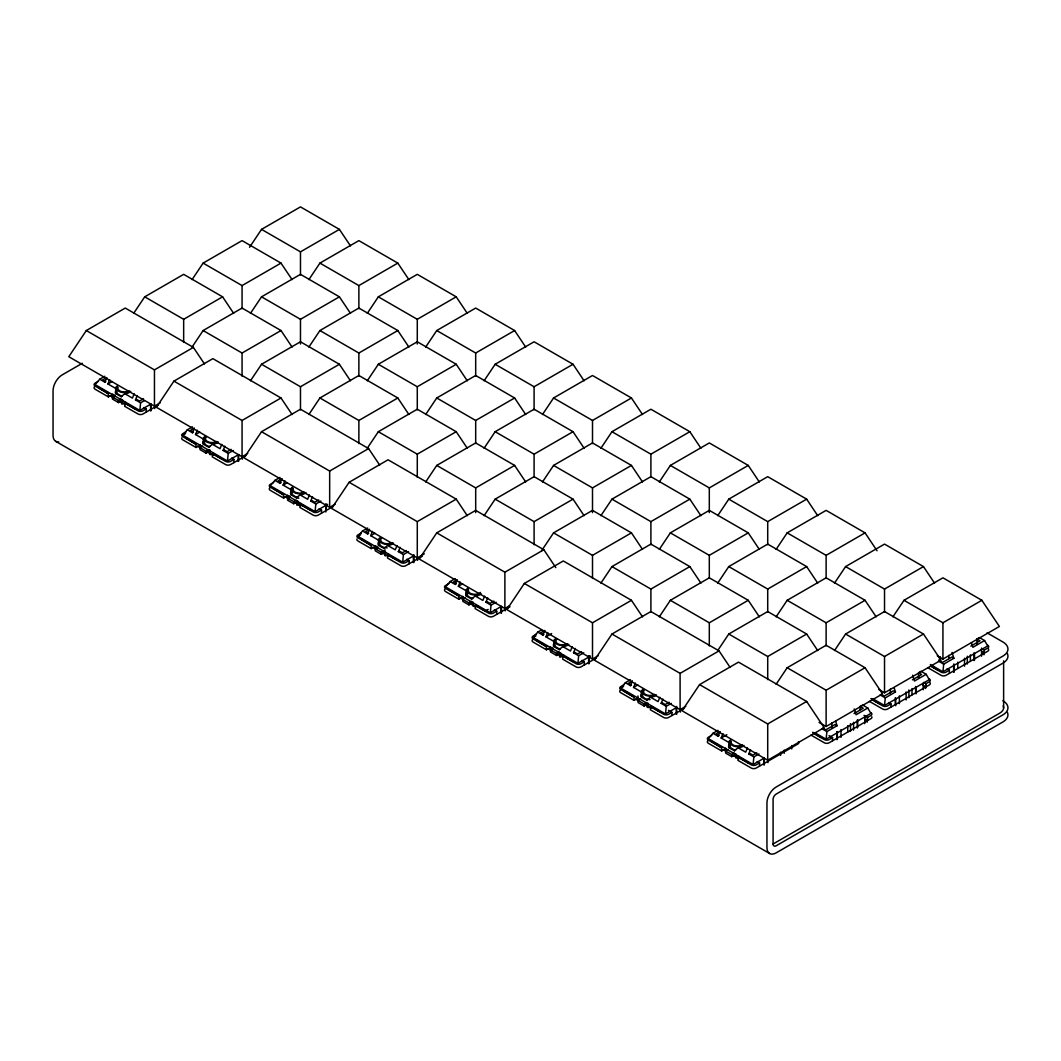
<?xml version="1.0" encoding="UTF-8"?>
<svg xmlns="http://www.w3.org/2000/svg" width="1061" height="1061" viewBox="0 0 1061 1061"><rect width="100%" height="100%" fill="white"/><g stroke="black" fill="none" stroke-linecap="round" stroke-linejoin="round"><path stroke-width="1.5" d="M125.755 402.318L124.813 403.193L124.694 406.31L138.01 413.989A3.475 2.003 0 0 0 142.917 413.989L158.155 405.196M213.354 452.888L212.425 453.763L212.306 456.88L225.622 464.572A3.475 2.003 0 0 0 230.529 464.572L245.767 455.779M300.966 503.471L300.038 504.346L299.918 507.463L313.234 515.155A3.475 2.003 0 0 0 318.141 515.155L333.379 506.349M388.578 554.054L387.636 554.93L387.517 558.046L400.846 565.738A3.475 2.003 0 0 0 405.74 565.738L422.384 556.123M476.19 604.637L475.248 605.513L475.129 608.629L488.445 616.322A3.475 2.003 0 0 0 493.352 616.322L509.996 606.706M563.789 655.207L562.86 656.096L562.741 659.213L576.057 666.892A3.475 2.003 0 0 0 580.964 666.892L596.202 658.099M651.401 705.79L650.473 706.666L650.353 709.782L663.669 717.475A3.475 2.003 0 0 0 668.576 717.475L683.814 708.682M739.013 756.374L738.071 757.249L737.952 760.366L751.268 768.058A3.475 2.003 0 0 0 756.175 768.058L797.872 743.986A3.475 2.003 0 0 0 798.429 741.559M117.784 385.673A8.236 4.761 0 0 0 115.649 387.809L115.821 393.697L121.471 396.814M205.383 436.257A8.236 4.761 0 0 0 203.261 438.379L203.433 444.28L209.083 447.397M292.995 486.827A8.236 4.761 0 0 0 290.86 488.962L291.046 494.864L296.695 497.98A8.236 4.761 0 0 0 298.817 498.139M380.607 537.41A8.236 4.761 0 0 0 378.472 539.545L378.644 545.447L384.294 548.564M468.219 587.993A8.236 4.761 0 0 0 466.084 590.128L466.256 596.017L471.906 599.133M555.818 638.576A8.236 4.761 0 0 0 553.683 640.711L553.869 646.6L559.518 649.717M643.43 689.159A8.236 4.761 0 0 0 641.295 691.281L641.481 697.183L647.117 700.3M731.042 739.729A8.236 4.761 0 0 0 728.907 741.864L729.079 747.766L734.729 750.883M104.814 376.284L99.721 379.215L95.092 384.612L139.853 410.448L140.609 402.822L144.429 400.62M192.426 426.854L187.333 429.798L182.704 435.196L227.465 461.031L228.221 453.405L233.314 450.461M280.024 477.437L274.932 480.381L270.303 485.766L315.077 511.614L315.833 503.988L320.926 501.044M367.636 528.02L362.544 530.964L357.915 536.349L402.676 562.197L403.432 554.571L408.525 551.627M455.249 578.603L450.156 581.534L445.527 586.932L490.288 612.781L491.044 605.141L496.137 602.21M541.587 629.916L537.768 632.117L533.139 637.515L577.9 663.35L578.656 655.725L583.749 652.78M630.459 679.756L625.367 682.7L620.738 688.098L665.499 713.934L666.268 706.308L671.348 703.363M718.072 730.339L712.979 733.284L708.35 738.668L753.111 764.517L753.867 756.891L758.96 753.947M814.928 732.766L826.121 739.225L826.877 731.599L837.063 725.724L835.67 721.334M873.336 699.04L884.529 705.512L885.285 697.873L895.471 691.997L894.078 687.621M930.338 664.518L942.937 671.785L943.693 664.159L953.879 658.271L952.009 652.435M99.721 379.215L104.84 382.172L106.617 377.862M115.53 388.339L107.904 383.936L109.681 379.639M134.203 393.803L132.426 398.1L124.813 393.697L121.047 396.708M140.609 402.822L135.49 399.878L137.28 395.567M187.333 429.798L192.439 432.755L194.229 428.445M203.128 438.922L195.516 434.519L197.293 430.222M221.815 444.373L220.038 448.684L212.412 444.28L208.659 447.291M228.221 453.405L223.102 450.448L224.879 446.15M274.932 480.381L280.051 483.325L281.828 479.028M290.741 489.506L283.115 485.102L284.905 480.805M309.427 494.956L307.65 499.267L300.024 494.864L296.258 497.874M315.833 503.988L310.714 501.031L312.491 496.734M362.544 530.964L367.663 533.908L369.44 529.611M378.353 540.089L370.727 535.686L372.504 531.375M397.039 545.54L395.249 549.837L387.636 545.447L383.87 548.457M403.432 554.571L398.326 551.614L400.103 547.317M457.052 580.195L455.275 584.492L450.156 581.534M465.965 590.659L458.339 586.256L460.116 581.958M484.638 596.123L482.861 600.42L475.235 596.017L471.482 599.041M491.044 605.141L485.925 602.197L487.715 597.887M537.768 632.117L542.874 635.075L544.664 630.764M553.563 641.242L545.951 636.839L547.728 632.542M572.25 646.706L570.473 651.003L562.847 646.6L559.081 649.611M578.656 655.725L573.537 652.767L575.314 648.47M625.367 682.7L630.486 685.658L632.263 681.348M641.176 691.825L633.55 687.422L635.327 683.125M659.862 697.276L658.085 701.586L650.459 697.183L646.693 700.194M666.268 706.308L661.149 703.35L662.926 699.053M712.979 733.284L718.098 736.228L719.875 731.931M728.788 742.408L721.162 738.005L722.939 733.695M747.475 747.859L745.684 752.169L738.071 747.766L734.305 750.777M753.867 756.891L748.761 753.933L750.538 749.636M943.693 664.159L938.574 661.202L940.351 656.905M204.455 363.923L193.394 347.398L125.251 308.061L86.312 330.541L68.793 356.708L154.455 406.164L160.105 402.901M133.659 313.353L144.72 296.828L183.659 274.348L222.598 296.828L233.659 313.353M192.054 279.627L203.128 263.101L242.067 240.622L281.006 263.101L292.067 279.627M249.547 247.279L261.536 229.375L300.475 206.895L339.401 229.375L350.475 245.913M192.054 347.066L203.128 330.541L242.067 308.061L281.006 330.541L292.067 347.066M292.067 414.506L281.006 397.981L212.863 358.645L173.924 381.124L156.405 407.291L242.067 456.747L247.704 453.485M250.462 313.353L261.536 296.828L300.475 274.348L339.401 296.828L350.475 313.353M308.87 279.627L319.931 263.101L358.87 240.622L397.809 263.101L408.883 279.627M250.462 380.793L261.536 364.268L300.475 341.788L339.401 364.268L350.475 380.793M308.87 347.066L319.931 330.541L358.87 308.061L397.809 330.541L408.883 347.066M379.679 465.089L368.605 448.564L300.475 409.228L261.536 431.708L244.017 457.875L329.666 507.33L335.316 504.068M367.278 313.353L378.339 296.828L417.278 274.348L456.217 296.828L467.278 313.353M308.87 414.506L319.931 397.981L358.87 375.501L397.809 397.981L408.883 414.506M367.278 380.793L378.339 364.268L417.278 341.788L456.217 364.268L467.278 380.793M425.686 347.066L436.747 330.541L475.686 308.061L514.625 330.541L525.686 347.066M367.278 448.233L378.339 431.708L417.278 409.228L456.217 431.708L467.278 448.233M467.278 515.673L456.217 499.147L388.074 459.798L349.135 482.278L331.616 508.444L417.278 557.9L424.334 553.829M425.686 414.506L436.747 397.981L475.686 375.501L514.625 397.981L525.686 414.506M484.095 380.793L495.155 364.268L534.094 341.788L573.033 364.268L584.094 380.793M425.686 481.946L436.747 465.421L475.686 442.941L514.625 465.421L525.686 481.946M484.095 448.233L495.155 431.708L534.094 409.228L573.033 431.708L584.094 448.233M555.818 567.622L543.829 549.717L475.686 510.381L436.747 532.861L419.228 559.028L504.89 608.483L509.121 606.043M542.489 414.506L553.563 397.981L592.502 375.501L631.441 397.981L642.502 414.506M484.095 515.673L495.155 499.147L534.094 476.668L573.033 499.147L584.094 515.673M542.489 481.946L553.563 465.421L592.502 442.941L631.441 465.421L642.502 481.946M600.897 448.233L611.972 431.708L650.897 409.228L689.836 431.708L700.91 448.233M541.574 550.765L553.563 532.861L592.502 510.381L631.441 532.861L642.502 549.386M642.502 616.826L631.441 600.301L563.298 560.964L524.359 583.444L506.84 609.611L592.502 659.067L598.139 655.804M600.897 515.673L611.972 499.147L650.897 476.668L689.836 499.147L700.91 515.673M659.305 481.946L670.366 465.421L709.305 442.941L748.244 465.421L759.318 481.946M600.897 583.112L611.972 566.587L650.897 544.107L689.836 566.587L700.91 583.112M659.305 549.386L670.366 532.861L709.305 510.381L748.244 532.861L759.318 549.386M730.114 667.409L719.04 650.884L650.897 611.547L611.972 634.027L594.439 660.194L680.101 709.65L685.751 706.387M717.713 515.673L728.774 499.147L767.713 476.668L806.652 499.147L817.713 515.673M659.305 616.826L670.366 600.301L709.305 577.821L748.244 600.301L759.318 616.826M717.713 583.112L728.774 566.587L767.713 544.107L806.652 566.587L817.713 583.112M776.121 549.386L787.182 532.861L826.121 510.381L865.06 532.861L877.049 550.765M717.713 650.552L728.774 634.027L767.713 611.547L806.652 634.027L817.713 650.552M699.57 684.61L682.051 710.777L767.713 760.233L824.172 727.634L806.652 701.467L738.509 662.13L699.57 684.61L767.713 723.947L806.652 701.467M776.121 616.826L787.182 600.301L826.121 577.821L865.06 600.301L876.121 616.826M834.516 583.112L845.59 566.587L884.529 544.107L923.468 566.587L934.529 583.112M776.121 684.265L787.182 667.74L826.121 645.26L865.06 667.74L882.58 693.907L826.121 726.506L819.065 722.435M834.516 650.552L845.59 634.027L884.529 611.547L923.468 634.027L940.988 660.194L884.529 692.793L878.879 689.531M892.924 616.826L903.999 600.301L942.937 577.821L981.863 600.301L999.396 626.467L942.937 659.067L937.287 655.804M116.975 389.453L116.471 389.838A8.236 4.761 0 0 0 115.649 393.459L115.821 393.697M204.587 440.036L204.083 440.421A8.236 4.761 0 0 0 203.261 444.029L203.433 444.28M292.199 490.62L291.682 491.004A8.236 4.761 0 0 0 290.86 494.612L291.046 494.864M379.811 541.203L379.294 541.587A8.236 4.761 0 0 0 378.472 545.195L378.644 545.447M467.41 591.786L466.906 592.171A8.236 4.761 0 0 0 466.084 595.778L466.256 596.017M555.022 642.356L554.518 642.741A8.236 4.761 0 0 0 553.683 646.348L553.869 646.6M642.634 692.939L642.117 693.324A8.236 4.761 0 0 0 641.295 696.931L641.481 697.183M730.247 743.522L729.729 743.907A8.236 4.761 0 0 0 728.907 747.514L729.079 747.766M114.973 395.448L112.4 396.933L112.4 399.042L118.527 402.583L121.405 400.925L121.604 403.976M109.813 395.581L118.527 400.474L121.1 398.989M202.585 446.018L200.012 447.517L200.012 449.625L206.139 453.166L209.017 451.509M208.712 449.559L206.139 451.058L206.139 453.166M296.828 505.129L296.616 502.092L293.751 503.75L287.611 500.208L287.611 498.086L290.183 496.601M285.024 496.747L293.751 501.628L296.324 500.142M377.796 547.184L375.223 548.67L375.223 550.792L381.35 554.333L384.228 552.662M372.636 547.33L381.35 552.211L385.209 549.983M471.84 603.245L468.962 604.903L462.835 601.362L462.835 599.253L465.408 597.767M471.535 601.308L468.962 602.794L468.962 604.903M553.02 648.351L550.447 649.836L550.447 651.945L556.574 655.486L559.452 653.828L559.651 656.878M547.847 648.483L556.574 653.377L559.147 651.878M640.619 698.92L638.046 700.419L638.046 702.528L644.186 706.069L647.051 704.411L647.263 707.462M635.459 699.066L644.186 703.947L646.759 702.462M728.231 749.504L725.658 750.989L725.658 753.111L731.785 756.652L734.663 754.994M723.072 749.65L731.785 754.53L734.358 753.045M82.334 363.26L62.254 374.851A13.011 7.507 -60 0 0 53.05 390.78L53.05 435.395A13.011 7.507 -60 0 0 56.644 441.734M144.72 296.828L183.659 319.308L222.598 296.828M203.128 263.101L242.067 285.581L281.006 263.101M261.536 229.375L300.475 251.855L339.401 229.375M98.461 381.244L95.092 383.193A3.475 2.003 0 0 0 95.092 386.032L108.288 393.644L108.408 396.907L110.861 395.488M106.697 377.557L102.758 379.825L105.821 381.602L104.84 382.172M98.461 387.623L108.288 393.644M107.904 383.936L112.174 381.469M86.312 330.541L154.455 369.878L193.394 347.398M135.49 399.878L136.484 399.307L139.548 401.071L143.487 398.79M139.853 410.448L151.047 403.989M203.128 330.541L242.067 353.021L281.006 330.541M261.536 296.828L300.475 319.308L339.401 296.828M319.931 263.101L358.87 285.581L397.809 263.101M146.299 412.053L146.299 408.856L142.917 410.806A3.475 2.003 0 0 1 138.01 410.806L124.813 403.193M186.073 431.827L182.704 433.777A3.475 2.003 0 0 0 182.704 436.601L195.9 444.227L196.02 447.477L198.473 446.071M194.309 428.14L190.37 430.408L193.434 432.185L192.439 432.755M182.704 435.196L185.503 433.578M186.073 438.206L195.9 444.227M195.516 434.519L199.786 432.052M173.924 381.124L242.067 420.461L281.006 397.981M261.536 364.268L300.475 386.748L339.401 364.268M319.931 330.541L358.87 353.021L397.809 330.541M378.339 296.828L417.278 319.308L456.217 296.828M223.102 450.448L224.083 449.877L227.16 451.654L231.099 449.373M227.465 461.031L238.659 454.572M233.897 462.623L233.897 459.44L230.529 461.389A3.475 2.003 0 0 1 225.622 461.389L212.425 453.763M319.931 397.981L358.87 420.461L397.809 397.981M378.339 364.268L417.278 386.748L456.217 364.268M436.747 330.541L475.686 353.021L514.625 330.541M273.685 482.41L270.303 484.36A3.475 2.003 0 0 0 270.303 487.185L283.499 494.811L283.619 498.06L286.072 496.641M281.921 478.71L277.969 480.991L281.046 482.768L280.051 483.325M273.685 488.776L283.499 494.811M283.115 485.102L287.385 482.636M261.536 431.708L329.666 471.044L368.605 448.564M310.714 501.031L311.695 500.46L314.759 502.238L318.711 499.956M315.077 511.614L327.663 504.346M378.339 431.708L417.278 454.188L456.217 431.708M436.747 397.981L475.686 420.461L514.625 397.981M495.155 364.268L534.094 386.748L573.033 364.268M321.51 513.206L321.51 510.023L318.141 511.972A3.475 2.003 0 0 1 313.234 511.972L300.038 504.346M361.284 532.993L357.915 534.93A3.475 2.003 0 0 0 357.915 537.768L371.111 545.381L371.231 548.643L373.684 547.224M369.52 529.293L365.581 531.574L368.644 533.338L367.663 533.908M357.915 536.349L360.713 534.731M361.284 539.359L371.111 545.381M370.727 535.686L374.997 533.219M349.135 482.278L417.278 521.627L456.217 499.147M436.747 465.421L475.686 487.901L514.625 465.421M495.155 431.708L534.094 454.188L573.033 431.708M553.563 397.981L592.502 420.461L631.441 397.981M398.326 551.614L399.307 551.044L402.371 552.808L406.31 550.54M402.676 562.197L413.87 555.739M409.122 563.789L409.122 560.606L405.74 562.542A3.475 2.003 0 0 1 400.846 562.542L387.636 554.93M495.155 499.147L534.094 521.627L573.033 499.147M553.563 465.421L592.502 487.901L631.441 465.421M611.972 431.708L650.897 454.188L689.836 431.708M448.896 583.563L445.527 585.513A3.475 2.003 0 0 0 445.527 588.351L458.723 595.964L458.843 599.226L461.296 597.807M457.132 579.876L453.193 582.157L456.257 583.921M448.896 589.943L458.723 595.964M458.339 586.256L462.609 583.802M436.747 532.861L504.89 572.197L543.829 549.717M485.925 602.197L486.919 601.627L489.983 603.391L493.922 601.123M475.553 605.327L485.381 611.003L488.14 609.412M490.288 612.781L501.482 606.308M553.563 532.861L592.502 555.341L631.441 532.861M611.972 499.147L650.897 521.627L689.836 499.147M670.366 465.421L709.305 487.901L748.244 465.421M496.72 614.372L496.72 611.176L493.352 613.125A3.475 2.003 0 0 1 488.445 613.125L475.248 605.513M536.508 634.146L533.139 636.096A3.475 2.003 0 0 0 533.139 638.934L546.335 646.547L546.455 649.796L548.908 648.39M544.744 630.459L540.805 632.727L543.869 634.505L542.874 635.075M533.139 637.515L535.938 635.897M536.508 640.526L546.335 646.547M545.951 636.839L551.64 633.55M524.359 583.444L592.502 622.78L631.441 600.301M611.972 566.587L650.897 589.067L689.836 566.587M670.366 532.861L709.305 555.341L748.244 532.861M728.774 499.147L767.713 521.627L806.652 499.147M573.537 652.767L574.518 652.21L577.595 653.974L581.534 651.693M577.9 663.35L590.486 656.083M584.332 664.942L584.332 661.759L580.964 663.709A3.475 2.003 0 0 1 576.057 663.709L562.86 656.096M670.366 600.301L709.305 622.78L748.244 600.301M728.774 566.587L767.713 589.067L806.652 566.587M787.182 532.861L826.121 555.341L865.06 532.861M624.12 684.73L620.738 686.679A3.475 2.003 0 0 0 620.738 689.504L633.934 697.13L634.054 700.379L636.507 698.974M632.343 681.043L628.404 683.311L631.467 685.088L630.486 685.658M620.738 688.098L623.536 686.48M624.12 691.096L633.934 697.13M633.55 687.422L637.82 684.955M611.972 634.027L680.101 673.364L719.04 650.884M661.149 703.35L662.13 702.78L665.194 704.557L669.146 702.276M665.499 713.934L676.693 707.475M728.774 634.027L767.713 656.507L806.652 634.027M787.182 600.301L826.121 622.78L865.06 600.301M845.59 566.587L884.529 589.067L923.468 566.587M671.945 715.525L671.945 712.342L668.576 714.292A3.475 2.003 0 0 1 663.669 714.292L650.473 706.666M711.719 735.313L708.35 737.262A3.475 2.003 0 0 0 708.35 740.087L721.546 747.713L721.666 750.963L724.119 749.543M719.955 731.613L716.016 733.894L719.079 735.658L718.098 736.228M711.719 741.679L721.546 747.713M721.162 738.005L726.851 734.716M787.182 667.74L826.121 690.22L865.06 667.74M845.59 634.027L884.529 656.507L923.468 634.027M903.999 600.301L942.937 622.78L981.863 600.301M748.761 753.933L749.742 753.363L752.806 755.14L756.745 752.859M753.111 764.517L764.305 758.058M759.557 766.108L759.557 762.925L756.175 764.875A3.475 2.003 0 0 1 751.268 764.875L738.071 757.249M860.153 709.782L860.153 706.48L862.659 705.034L867.765 707.992L870.882 713.377L826.121 739.225M918.561 677.714L918.561 672.754L921.054 671.321L926.173 674.265L929.29 679.663L884.529 705.512M938.574 661.202L939.555 660.632L942.619 662.409L951.823 657.091L953.879 658.271M976.969 644L976.969 639.04L979.462 637.595L984.581 640.552L987.698 645.937L942.937 671.785M854.025 713.562L863.216 708.244L860.153 706.48M912.42 679.836L921.624 674.531L918.561 672.754M970.828 646.122L980.032 640.804L976.969 639.04M867.765 707.992L856.068 714.743L854.211 708.907M926.173 674.265L914.476 681.029L912.619 675.181M984.581 640.552L972.884 647.303L971.491 642.926M832.553 740.817L832.553 737.634L829.185 739.583A3.475 2.003 0 0 1 824.278 739.583L813.721 733.483M864.012 715.432L867.513 717.448L870.882 715.512A3.475 2.003 0 0 0 870.882 712.674M890.961 707.103L890.961 703.907L887.593 705.857A3.475 2.003 0 0 1 882.686 705.857L872.129 699.769M923.587 682.382L925.921 683.735L929.29 681.785A3.475 2.003 0 0 0 929.29 678.96M949.37 673.377L949.37 670.194L946.001 672.144A3.475 2.003 0 0 1 941.094 672.144L930.537 666.043M981.995 648.669L984.316 650.008L987.698 648.072A3.475 2.003 0 0 0 987.698 645.234M1007.353 653.523A17.347 10.013 0 0 1 1002.87 663.205L776.148 794.092A4.337 2.507 -60 0 0 773.084 799.41L773.084 844.012L999.807 713.125A13.011 7.507 0 0 0 1003.175 705.87M124.813 393.697L125.742 393.631A8.236 4.761 0 0 0 130.742 391.416M212.412 444.28L213.341 444.214A8.236 4.761 0 0 0 218.354 441.999M300.024 494.864L300.953 494.784A8.236 4.761 0 0 0 305.953 492.569M387.636 545.447L388.565 545.367A8.236 4.761 0 0 0 393.565 543.152M475.235 596.017L476.177 595.95A8.236 4.761 0 0 0 481.177 593.736M562.847 646.6L563.776 646.534A8.236 4.761 0 0 0 568.776 644.319M650.459 697.183L651.388 697.117A8.236 4.761 0 0 0 656.388 694.902M738.071 747.766L739 747.687A8.236 4.761 0 0 0 744 745.472M987.101 632.86L1002.87 641.958A17.347 10.013 0 0 1 1002.87 656.122L776.148 787.023A13.011 7.507 -60 0 0 766.944 802.952L766.944 847.553A13.011 7.507 -60 0 0 776.148 852.872L1002.87 721.971A17.347 10.013 0 0 0 1007.353 712.302M981.558 651.6L984.316 653.205L984.316 650.008M947.035 668.841L949.37 670.194M931.014 665.618L938.03 670.021L931.014 665.963M927.778 667.634L941.094 675.326A3.475 2.003 0 0 0 946.001 675.326L987.698 651.255A3.475 2.003 0 0 0 988.242 648.841M923.163 685.326L925.921 686.918L925.921 683.735M895.471 691.997L893.415 690.817L884.224 696.122L881.147 694.358L880.166 694.928L885.285 697.873M888.641 702.568L890.961 703.907M871.214 698.523L879.622 703.735L871.2 698.867M869.37 701.361L882.686 709.04A3.475 2.003 0 0 0 887.593 709.04L929.29 684.968A3.475 2.003 0 0 0 929.834 682.555M864.755 719.053L867.513 720.644L867.513 717.448M837.063 725.724L835.007 724.53L825.816 729.849L822.752 728.071M821.758 728.642L826.877 731.599M829.065 735.618L832.553 737.634M812.806 732.249L821.214 737.461L812.792 732.594M810.962 735.074L824.278 742.766A3.475 2.003 0 0 0 829.185 742.766L870.882 718.695A3.475 2.003 0 0 0 871.784 716.759M143.964 407.517L146.299 408.856M231.577 458.1L233.897 459.44M319.175 508.67L321.51 510.023M406.787 559.253L409.122 560.606M494.399 609.836L496.72 611.176M581.998 660.419L584.332 661.759M668.443 710.326L671.945 712.342M757.222 761.573L759.557 762.925M125.132 402.663L134.946 408.684L125.118 403.008M212.744 453.246L222.558 459.267L212.731 453.591M300.356 503.829L310.17 509.85L300.343 504.174M387.968 554.412L397.769 560.42L387.955 554.757M475.567 604.982L485.381 611.003M563.179 655.565L572.993 661.587L563.166 655.91M650.791 706.149L660.605 712.17L650.778 706.493M738.403 756.732L748.204 762.74L738.39 757.077M108.593 393.472L98.766 387.437M196.205 444.055L186.378 438.021M283.817 494.625L273.99 488.604M371.416 545.208L361.602 539.187M459.028 595.791L449.201 589.77M546.64 646.374L536.813 640.34M634.239 696.944L624.425 690.923M721.851 747.528L712.024 741.506M119.827 401.363L125.543 404.665M197.412 446.164L213.155 455.249M295.038 502.529L300.767 505.832M382.65 553.113L388.366 556.415M460.235 597.9L475.978 606.998M557.861 654.266L562.158 656.746M645.473 704.849L651.202 708.151M733.085 755.432L738.801 758.734M108.408 396.907L95.092 389.215A3.475 2.003 0 0 1 95.092 386.376M196.02 447.477L182.704 439.798A3.475 2.003 0 0 1 181.802 437.861M283.619 498.06L270.303 490.368A3.475 2.003 0 0 1 269.759 487.954M371.231 548.643L357.915 540.951A3.475 2.003 0 0 1 357.013 539.015M458.843 599.226L445.527 591.534A3.475 2.003 0 0 1 444.97 589.12M546.455 649.796L533.139 642.117A3.475 2.003 0 0 1 533.139 639.279M634.054 700.379L620.738 692.7A3.475 2.003 0 0 1 620.194 690.273M721.666 750.963L708.35 743.27A3.475 2.003 0 0 1 708.35 740.445M55.742 441.349L769.636 853.508M735.75 753.774L736.042 758.177M648.138 703.191L648.443 707.594M560.526 652.608L560.831 657.011M472.927 602.025L473.219 606.428M385.315 551.455L385.607 555.858M297.703 500.872L298.008 505.275M210.091 450.288L210.396 454.692M122.492 399.705L122.784 404.108M725.631 748.071L725.737 751.095M637.966 695.976L638.138 700.512M550.42 646.905L550.526 649.929M462.808 596.335L462.914 599.359M375.196 545.752L375.315 548.776M287.584 495.169L287.703 498.193M199.985 444.586L200.091 447.609M112.373 394.002L112.479 397.039M1003.626 660.857L1003.626 707.952M984.011 651.719L984.011 654.796M981.558 648.072L981.558 656.215M974.515 653.735L974.515 660.101M974.051 652.754L974.051 660.552M970.377 654.876L970.377 661.109M967.3 656.228L967.3 664.014M964.542 658.244L964.542 666.215M957.804 662.144L957.804 668.364M954.118 664.266L954.118 672.051M953.667 664.173L953.667 672.144M948.759 655.353L948.759 658.642M942.937 622.78L942.937 659.067M925.603 685.446L925.603 688.509M923.163 683.377L923.163 689.756M916.107 687.448L916.107 693.828M915.643 686.48L915.643 692.714M911.969 688.602L911.969 694.836M908.906 689.942L908.906 697.74M906.147 691.971L906.147 699.928M899.396 695.857L899.396 703.642M895.723 697.979L895.723 705.777M895.259 697.899L895.259 704.265M890.351 689.08L890.351 694M884.529 589.067L884.529 612.157M884.529 656.507L884.529 692.793M867.208 719.159L867.208 722.236M864.755 715.512L864.755 723.655M857.699 719.583L857.699 727.541M857.235 720.194L857.235 727.992M853.561 722.316L853.561 730.114M850.498 723.668L850.498 731.453M847.739 725.684L847.739 732.063M840.988 729.583L840.988 737.368M837.315 731.705L837.315 739.49M836.85 731.613L836.85 739.583M831.943 722.793L831.943 727.727M826.121 555.341L826.121 578.431M826.121 622.78L826.121 645.87M826.121 690.22L826.121 726.506M791.745 745.578L791.745 748.933M784.238 750.167L784.238 753.27M780.551 752.289L780.551 755.405M767.978 759.543L767.978 762.66M767.713 521.627L767.713 544.717M767.713 589.067L767.713 612.157M767.713 656.507L767.713 679.597M767.713 723.947L767.713 760.233M764.305 758.549L764.305 764.782M763.84 758.496L763.84 764.875M731.785 754.53L731.785 756.652M709.305 487.901L709.305 512.635M709.305 555.341L709.305 578.431M709.305 622.78L709.305 645.87M680.38 708.96L680.38 712.077M680.101 673.364L680.101 709.65M676.693 706.414L676.693 714.199M676.242 707.912L676.242 714.292M650.897 454.188L650.897 477.278M650.897 521.627L650.897 544.717M650.897 589.067L650.897 612.157M644.186 703.947L644.186 706.069M592.502 420.461L592.502 443.551M592.502 487.901L592.502 512.635M592.502 555.341L592.502 578.431M592.502 622.78L592.502 659.067M589.08 655.831L589.08 663.616M588.63 655.738L588.63 663.709M560.049 653.722L560.049 656.812M556.574 653.377L556.574 655.486M551.839 647.316L551.839 650.579M534.094 386.748L534.094 409.838M534.094 454.188L534.094 477.278M534.094 521.627L534.094 544.717M505.155 607.807L505.155 610.911M504.89 572.197L504.89 608.483M501.482 606.812L501.482 613.046M501.017 606.759L501.017 613.125M475.686 353.021L475.686 376.111M475.686 420.461L475.686 443.551M475.686 487.901L475.686 512.635M417.543 557.224L417.543 560.341M417.278 319.308L417.278 344.043M417.278 386.748L417.278 409.838M417.278 454.188L417.278 477.278M417.278 521.627L417.278 557.9M413.87 554.678L413.87 562.463M413.405 556.176L413.405 562.555M384.838 552.569L384.838 555.659M381.35 552.211L381.35 554.333M376.615 546.163L376.615 549.412M358.87 285.581L358.87 308.671M358.87 353.021L358.87 376.111M358.87 420.461L358.87 443.551M329.666 471.044L329.666 507.33M326.257 504.094L326.257 510.328M325.807 504.002L325.807 511.972M300.475 251.855L300.475 274.945M300.475 319.308L300.475 344.043M300.475 386.748L300.475 409.838M293.751 501.628L293.751 503.75M289.016 495.58L289.016 498.829M242.332 456.058L242.332 459.174M242.067 285.581L242.067 308.671M242.067 353.021L242.067 376.111M242.067 420.461L242.067 456.747M238.659 455.063L238.659 461.296M238.194 455.01L238.194 461.389M209.614 449.864L209.614 454.493M183.659 319.308L183.659 342.385M154.72 405.474L154.72 408.591M154.455 369.878L154.455 406.164M151.047 404.493L151.047 410.713M150.582 404.44L150.582 410.806M118.527 400.474L118.527 402.583M113.792 394.413L113.792 397.676M560.447 648.908A7.586 4.377 0 0 1 555.089 643.55M567.781 644.239A7.586 4.377 0 0 1 558.616 644.929A7.586 4.377 0 0 1 555.089 640.008M567.012 643.802A6.499 3.753 0 0 1 558.457 644.12A6.499 3.753 0 0 1 556.786 639.266M297.624 497.171A7.586 4.377 0 0 1 292.252 491.8M304.958 492.503A7.586 4.377 0 0 1 295.794 493.193A7.586 4.377 0 0 1 292.252 488.272M304.189 492.052A6.499 3.753 0 0 1 296.337 492.649A6.499 3.753 0 0 1 293.3 488.431M735.671 750.074A7.586 4.377 0 0 1 730.3 744.703M742.992 745.392A7.586 4.377 0 0 1 733.841 746.095A7.586 4.377 0 0 1 730.3 741.162M742.236 744.955A6.499 3.753 0 0 1 734.384 745.551A6.499 3.753 0 0 1 731.347 741.334M650.022 699.637A7.586 4.377 0 0 1 642.687 694.133M655.393 694.822A7.586 4.377 0 0 1 646.229 695.512A7.586 4.377 0 0 1 642.687 690.592M654.624 694.371A6.499 3.753 0 0 1 646.056 694.703A6.499 3.753 0 0 1 644.385 689.849M387.199 547.9A7.586 4.377 0 0 1 379.865 542.383M392.557 543.073A7.586 4.377 0 0 1 383.406 543.776A7.586 4.377 0 0 1 379.865 538.842M391.801 542.635A6.499 3.753 0 0 1 383.233 542.953A6.499 3.753 0 0 1 381.562 538.099M472.835 598.338A7.586 4.377 0 0 1 467.477 592.966M480.169 593.656A7.586 4.377 0 0 1 471.004 594.359A7.586 4.377 0 0 1 467.477 589.425M480.434 592.436A6.499 3.753 0 0 1 472.317 594.027A6.499 3.753 0 0 1 468.524 589.584M210.012 446.588A7.586 4.377 0 0 1 204.654 441.23M217.346 441.92A7.586 4.377 0 0 1 208.181 442.609A7.586 4.377 0 0 1 204.654 437.689M216.577 441.469A6.499 3.753 0 0 1 208.022 441.8A6.499 3.753 0 0 1 206.351 436.946M122.413 396.005A7.586 4.377 0 0 1 117.042 390.647M129.734 391.337A7.586 4.377 0 0 1 120.583 392.04A7.586 4.377 0 0 1 117.042 387.106M128.965 390.899A6.499 3.753 0 0 1 121.113 391.496A6.499 3.753 0 0 1 118.089 387.265M1002.87 700.724A17.347 10.013 0 0 1 1002.87 714.889L776.148 845.789A4.337 2.507 -60 0 1 773.084 844.012M58.726 441.92A13.011 7.507 -60 0 1 57.652 441.933"/></g></svg>
